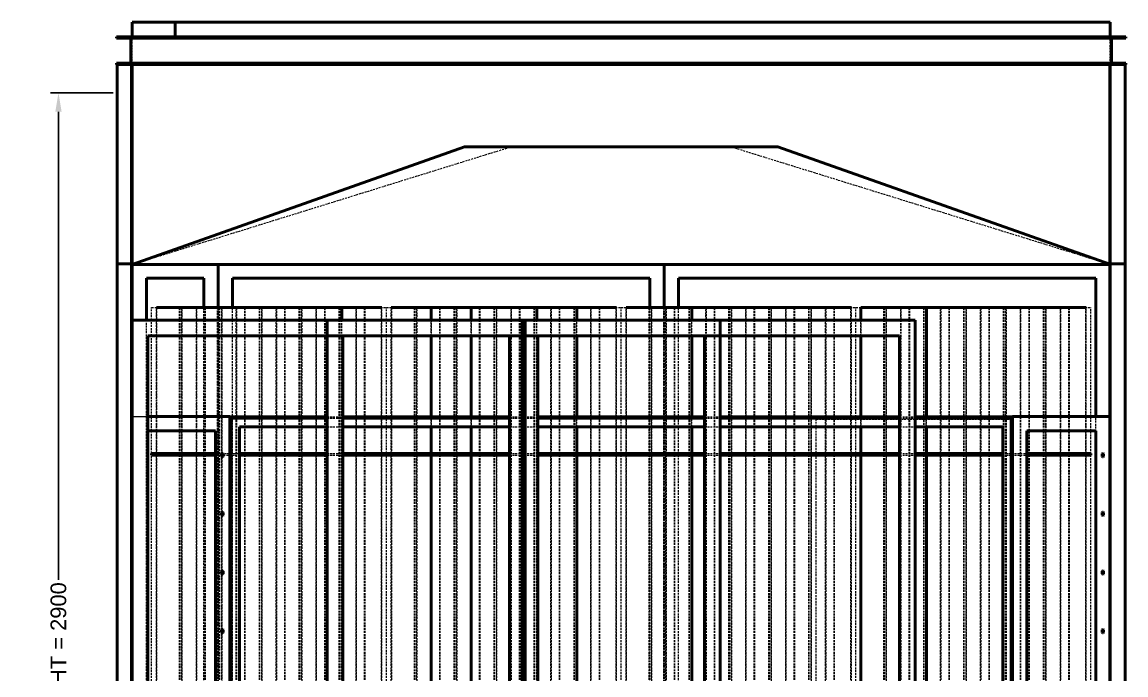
# Model space of a CAD drawing. Header units: millimetres. Extents: x 909 to 14018, y 345 to 10005.
# Drawn here: x 909 to 3730, y 8302 to 9970 of the extents above; entities that cross this region are included whole.
import ezdxf

# ---------------------------------------------------------------- set-up
doc = ezdxf.new("R2010")
doc.units = ezdxf.units.MM
doc.linetypes.add('Hidden', pattern=[15, 5, -3, 5, -2])
for name, color, linetype, lineweight in [('Default', 7, 'Continuous', 50), ('Edges', 7, 'Hidden', 15), ('HiddenEdges', 2, 'Hidden', 15), ('HiddenSilhouettes', 2, 'Hidden', 15), ('HiddenWires', 7, 'Hidden', 15), ('Silhouettes', 7, 'Continuous', 50), ('Wires', 7, 'Hidden', 15)]:
    doc.layers.add(name, color=color, linetype=linetype, lineweight=lineweight)
doc.layers.add('Dimension', color=7, linetype='Continuous', lineweight=50, true_color=0x6495ed)
doc.styles.add('Default', font='arial.ttf')
doc.dimstyles.get("Standard").update_dxf_attribs({"dimtxt": 0.18, "dimasz": 0.18, "dimexe": 0.18, "dimexo": 0.0625, "dimgap": 0.09, "dimtad": 0, "dimtih": 1, "dimtoh": 1, "dimdec": 4, "dimzin": 0, "dimdsep": 46, "dimtxsty": 'Standard', "dimcen": 0.09, "dimadec": 0, "dimazin": 0, "dimtfac": 1, "dimtdec": 4, "dimtofl": 0, "dimtmove": 0, "dimatfit": 3, "dimfxl": 1, "dimtolj": 1, "dimtzin": 0, "dimarcsym": 0})

# ---------------------------------------------------------------- blocks, each defined once
blk = doc.blocks.new('Left')
at = {"layer": 'Edges'}
blk.add_lwpolyline([(282.8, 1311.9), (1248.8, 1012.3)], dxfattribs=at)
for points in [[(-1250, 1011.9, 0), (-282.8, 1311.9, 0)], [(-1187.5, 868.9, 0), (-1187.5, 901.9, 0)], [(-1121.5, 868.9, 0), (-1121.5, 901.9, 0)], [(-1085.5, 868.9, 0), (-1085.5, 901.9, 0)], [(-1019.5, 868.9, 0), (-1019.5, 901.9, 0)], [(-983.5, 868.9, 0), (-983.5, 901.9, 0)], [(-917.5, 868.9, 0), (-917.5, 901.9, 0)], [(-881.5, 868.9, 0), (-881.5, 901.9, 0)], [(-815.5, 868.9, 0), (-815.5, 901.9, 0)], [(-779.5, 868.9, 0), (-779.5, 901.9, 0)], [(-677.5, 868.9, 0), (-677.5, 901.9, 0)], [(-611.5, 868.9, 0), (-611.5, 901.9, 0)], [(-587.5, 868.9, 0), (-587.5, 901.9, 0)], [(-521.5, 868.9, 0), (-521.5, 901.9, 0)], [(-419.5, 868.9, 0), (-419.5, 901.9, 0)], [(-317.5, 868.9, 0), (-317.5, 901.9, 0)], [(-281.5, 868.9, 0), (-281.5, 901.9, 0)], [(-179.5, 868.9, 0), (-179.5, 901.9, 0)], [(-77.5, 868.9, 0), (-77.5, 901.9, 0)], [(-11.5, 868.9, 0), (-11.5, 901.9, 0)], [(12.5, 868.9, 0), (12.5, 901.9, 0)], [(78.5, 868.9, 0), (78.5, 901.9, 0)], [(114.5, 868.9, 0), (114.5, 901.9, 0)], [(216.5, 868.9, 0), (216.5, 901.9, 0)], [(282.5, 868.9, 0), (282.5, 901.9, 0)], [(318.5, 868.9, 0), (318.5, 901.9, 0)], [(384.5, 868.9, 0), (384.5, 901.9, 0)], [(420.5, 868.9, 0), (420.5, 901.9, 0)], [(486.5, 868.9, 0), (486.5, 901.9, 0)], [(522.5, 868.9, 0), (522.5, 901.9, 0)], [(588.5, 868.9, 0), (588.5, 901.9, 0)], [(678.5, 868.9, 0), (678.5, 901.9, 0)], [(714.5, 868.9, 0), (714.5, 901.9, 0)], [(816.5, 621.9, 0), (816.5, 901.9, 0)], [(882.5, 621.9, 0), (882.5, 901.9, 0)], [(918.5, 621.9, 0), (918.5, 901.9, 0)], [(984.5, 621.9, 0), (984.5, 901.9, 0)], [(1020.5, 623.1, 0), (1020.5, 901.9, 0)], [(1086.5, 623.1, 0), (1086.5, 901.9, 0)], [(1122.5, 623.1, 0), (1122.5, 901.9, 0)], [(1188.5, 623.1, 0), (1188.5, 901.9, 0)], [(-1187.5, 623.1, 0), (-1187.5, 828.9, 0)], [(-1121.5, 623.1, 0), (-1121.5, 828.9, 0)], [(-1085.5, 623.1, 0), (-1085.5, 828.9, 0)], [(-1019.5, 623.1, 0), (-1019.5, 828.9, 0)], [(-983.5, 621.9, 0), (-983.5, 828.9, 0)], [(-917.5, 621.9, 0), (-917.5, 828.9, 0)], [(-881.5, 621.9, 0), (-881.5, 828.9, 0)], [(-815.5, 621.9, 0), (-815.5, 828.9, 0)], [(-779.5, 621.9, 0), (-779.5, 828.9, 0)], [(-677.5, 621.9, 0), (-677.5, 828.9, 0)], [(-611.5, 621.9, 0), (-611.5, 828.9, 0)], [(-587.5, 621.9, 0), (-587.5, 828.9, 0)], [(-521.5, 621.9, 0), (-521.5, 828.9, 0)], [(-419.5, 621.9, 0), (-419.5, 828.9, 0)], [(-317.5, 621.9, 0), (-317.5, 828.9, 0)], [(-179.5, 621.9, 0), (-179.5, 828.9, 0)], [(-77.5, 621.9, 0), (-77.5, 828.9, 0)], [(-11.5, 621.9, 0), (-11.5, 828.9, 0)], [(12.5, 621.9, 0), (12.5, 828.9, 0)], [(78.5, 621.9, 0), (78.5, 828.9, 0)], [(114.5, 621.9, 0), (114.5, 828.9, 0)], [(282.5, 621.9, 0), (282.5, 828.9, 0)], [(318.5, 621.9, 0), (318.5, 828.9, 0)], [(384.5, 621.9, 0), (384.5, 828.9, 0)], [(420.5, 621.9, 0), (420.5, 828.9, 0)], [(486.5, 621.9, 0), (486.5, 828.9, 0)], [(522.5, 621.9, 0), (522.5, 828.9, 0)], [(588.5, 621.9, 0), (588.5, 828.9, 0)], [(678.5, 621.9, 0), (678.5, 828.9, 0)], [(-917.5, 528.9, 0), (-917.5, 596.9, 0)], [(-881.5, 528.9, 0), (-881.5, 596.9, 0)], [(-815.5, 528.9, 0), (-815.5, 596.9, 0)], [(-779.5, 528.9, 0), (-779.5, 596.9, 0)], [(-677.5, 528.9, 0), (-677.5, 596.9, 0)], [(-611.5, 528.9, 0), (-611.5, 596.9, 0)], [(-587.5, 528.9, 0), (-587.5, 596.9, 0)], [(-521.5, 528.9, 0), (-521.5, 596.9, 0)], [(-419.5, 528.9, 0), (-419.5, 596.9, 0)], [(-317.5, 528.9, 0), (-317.5, 596.9, 0)], [(-179.5, 528.9, 0), (-179.5, 596.9, 0)], [(-77.5, 528.9, 0), (-77.5, 596.9, 0)], [(-11.5, 528.9, 0), (-11.5, 596.9, 0)], [(12.5, 528.9, 0), (12.5, 596.9, 0)], [(78.5, 528.9, 0), (78.5, 596.9, 0)], [(114.5, 528.9, 0), (114.5, 596.9, 0)], [(282.5, 528.9, 0), (282.5, 596.9, 0)], [(318.5, 528.9, 0), (318.5, 596.9, 0)], [(384.5, 528.9, 0), (384.5, 596.9, 0)], [(420.5, 528.9, 0), (420.5, 596.9, 0)], [(486.5, 528.9, 0), (486.5, 596.9, 0)], [(522.5, 528.9, 0), (522.5, 596.9, 0)], [(588.5, 528.9, 0), (588.5, 596.9, 0)], [(678.5, 528.9, 0), (678.5, 596.9, 0)], [(816.5, 528.9, 0), (816.5, 596.9, 0)], [(882.5, 528.9, 0), (882.5, 596.9, 0)], [(918.5, 528.9, 0), (918.5, 596.9, 0)], [(-1187.5, 528.9, 0), (-1187.5, 586.3, 0)], [(-1121.5, 528.9, 0), (-1121.5, 586.3, 0)], [(-1085.5, 528.9, 0), (-1085.5, 586.3, 0)], [(1086.5, 528.9, 0), (1086.5, 586.3, 0)], [(1122.5, 528.9, 0), (1122.5, 586.3, 0)], [(1188.5, 528.9, 0), (1188.5, 586.3, 0)], [(-1187.5, -83.1, 0), (-1187.5, 523.9, 0)], [(-1121.5, -83.1, 0), (-1121.5, 523.9, 0)], [(-1085.5, -83.1, 0), (-1085.5, 523.9, 0)], [(-1019.5, 520, 0), (-1019.5, 523.9, 0)], [(-917.5, -83.1, 0), (-917.5, 523.9, 0)], [(-881.5, -83.1, 0), (-881.5, 523.9, 0)], [(-815.5, -83.1, 0), (-815.5, 523.9, 0)], [(-779.5, -83.1, 0), (-779.5, 523.9, 0)], [(-677.5, -83.1, 0), (-677.5, 523.9, 0)], [(-611.5, -83.1, 0), (-611.5, 523.9, 0)], [(-587.5, -83.1, 0), (-587.5, 523.9, 0)], [(-521.5, -83.1, 0), (-521.5, 523.9, 0)], [(-419.5, -83.1, 0), (-419.5, 523.9, 0)], [(-317.5, -83.1, 0), (-317.5, 523.9, 0)], [(-179.5, -83.1, 0), (-179.5, 523.9, 0)], [(-77.5, -83.1, 0), (-77.5, 523.9, 0)], [(-11.5, -83.1, 0), (-11.5, 523.9, 0)], [(12.5, -83.1, 0), (12.5, 523.9, 0)], [(78.5, -83.1, 0), (78.5, 523.9, 0)], [(114.5, -83.1, 0), (114.5, 523.9, 0)], [(282.5, -83.1, 0), (282.5, 523.9, 0)], [(318.5, -83.1, 0), (318.5, 523.9, 0)], [(384.5, -83.1, 0), (384.5, 523.9, 0)], [(420.5, -83.1, 0), (420.5, 523.9, 0)], [(486.5, -83.1, 0), (486.5, 523.9, 0)], [(522.5, -83.1, 0), (522.5, 523.9, 0)], [(588.5, -83.1, 0), (588.5, 523.9, 0)], [(678.5, -83.1, 0), (678.5, 523.9, 0)], [(816.5, -83.1, 0), (816.5, 523.9, 0)], [(882.5, -83.1, 0), (882.5, 523.9, 0)], [(918.5, -83.1, 0), (918.5, 523.9, 0)], [(1086.5, -83.1, 0), (1086.5, 523.9, 0)], [(1122.5, -83.1, 0), (1122.5, 523.9, 0)], [(1188.5, -83.1, 0), (1188.5, 523.9, 0)], [(-1019.5, 370, 0), (-1019.5, 378.8, 0)], [(-1019.5, 220, 0), (-1019.5, 228.8, 0)], [(-1019.5, 70, 0), (-1019.5, 78.8, 0)]]:
    blk.add_polyline3d(points, dxfattribs=at)
for points in [[(-1127.3, 901.9, 0)], [(-1063.7, 901.9, 0)], [(-1062.5, 901.9, 0)], [(-1026.5, 901.9, 0)], [(-1025.3, 901.9, 0)], [(-961.7, 901.9, 0)], [(-960.5, 901.9, 0)], [(-924.5, 901.9, 0)], [(-923.3, 901.9, 0)], [(-859.7, 901.9, 0)], [(-822.5, 901.9, 0)], [(-821.3, 901.9, 0)], [(-757.7, 901.9, 0)], [(-756.5, 901.9, 0)], [(-720.5, 901.9, 0)], [(-719.3, 901.9, 0)], [(-655.7, 901.9, 0)], [(-654.5, 901.9, 0)], [(-527.3, 901.9, 0)], [(-522.7, 901.9, 0)], [(-463.7, 901.9, 0)], [(-462.5, 901.9, 0)], [(-426.5, 901.9, 0)], [(-425.3, 901.9, 0)], [(-420.7, 901.9, 0)], [(-361.7, 901.9, 0)], [(-324.5, 901.9, 0)], [(-259.7, 901.9, 0)], [(-222.5, 901.9, 0)], [(-157.7, 901.9, 0)], [(-156.5, 901.9, 0)], [(-119.3, 901.9, 0)], [(-55.7, 901.9, 0)], [(-54.5, 901.9, 0)], [(71.5, 901.9, 0)], [(72.7, 901.9, 0)], [(136.3, 901.9, 0)], [(137.5, 901.9, 0)], [(173.5, 901.9, 0)], [(174.7, 901.9, 0)], [(217.7, 901.9, 0)], [(275.5, 901.9, 0)], [(276.7, 901.9, 0)], [(319.7, 901.9, 0)], [(340.3, 901.9, 0)], [(341.5, 901.9, 0)], [(377.5, 901.9, 0)], [(378.7, 901.9, 0)], [(383.3, 901.9, 0)], [(443.5, 901.9, 0)], [(479.5, 901.9, 0)], [(480.7, 901.9, 0)], [(523.7, 901.9, 0)], [(544.3, 901.9, 0)], [(671.5, 901.9, 0)], [(736.3, 901.9, 0)], [(737.5, 901.9, 0)], [(773.5, 901.9, 0)], [(774.7, 901.9, 0)], [(817.7, 901.9, 0)], [(839.5, 901.9, 0)], [(876.7, 901.9, 0)], [(940.3, 901.9, 0)], [(941.5, 901.9, 0)], [(977.5, 901.9, 0)], [(978.7, 901.9, 0)], [(983.3, 901.9, 0)], [(1043.5, 901.9, 0)], [(1079.5, 901.9, 0)], [(1080.7, 901.9, 0)], [(1123.7, 901.9, 0)]]:
    blk.add_polyline3d(points, close=True, dxfattribs=at)
at = {"layer": 'HiddenEdges'}
blk.add_lwpolyline([(1248.8, 1012.3), (1250, 1011.9)], dxfattribs=at)
for points in [[(-1248.8, 1593.1, 0), (-1248.8, 1629.9, 0)], [(-1141.2, 1629.9, 0), (-1248.8, 1629.9, 0)], [(-1235, 1629.9, 0), (-1235, 1631.1, 0)], [(-1155, 1629.9, 0), (-1155, 1631.1, 0)], [(-1141.2, 1593.1, 0), (-1141.2, 1629.9, 0)], [(-1138.8, 1593.1, 0), (-1138.8, 1629.9, 0)], [(1248.8, 1629.9, 0), (-1138.8, 1629.9, 0)], [(-1125, 1629.9, 0), (-1125, 1631.1, 0)], [(1235, 1629.9, 0), (1235, 1631.1, 0)], [(1248.8, 1593.1, 0), (1248.8, 1629.9, 0)], [(-1250, 1523.1, 0), (-1250, 1593.1, 0)], [(1250, 1523.1, 0), (1250, 1593.1, 0)], [(-1286.8, 1508.1, 0), (-1288, 1508.1, 0)], [(-1286.8, 1014.3, 0), (-1286.8, 1521.9, 0)], [(-1250, 1521.9, 0), (-1286.8, 1521.9, 0)], [(1286.8, 1521.9, 0), (1250, 1521.9, 0)], [(1286.8, 1014.3, 0), (1286.8, 1521.9, 0)], [(1288, 1508.1, 0), (1286.8, 1508.1, 0)], [(-1286.8, 1028.1, 0), (-1288, 1028.1, 0)], [(1288, 1028.1, 0), (1286.8, 1028.1, 0)], [(-1286.8, 998.1, 0), (-1288, 998.1, 0)], [(-1250, 1014.3, 0), (-1286.8, 1014.3, 0)], [(-1250, 1011.9, 0), (-1286.8, 1011.9, 0)], [(-1286.8, -1375.7, 0), (-1286.8, 1011.9, 0)], [(-1248.8, -1375.7, 0), (-1248.8, 1011.9, 0)], [(-1031.2, -1375.7, 0), (-1031.2, 1011.9, 0)], [(-1028.8, -1375.7, 0), (-1028.8, 1011.9, 0)], [(108.8, -1375.7, 0), (108.8, 1011.9, 0)], [(111.2, -1375.7, 0), (111.2, 1011.9, 0)], [(1286.8, 1014.3, 0), (1250, 1014.3, 0)], [(1286.8, 1011.9, 0), (1250, 1011.9, 0)], [(1286.8, -1375.7, 0), (1286.8, 1011.9, 0)], [(1288, 998.1, 0), (1286.8, 998.1, 0)], [(-1127.3, -238.1, 0), (-1127.3, 901.9, 0)], [(-1063.7, -238.1, 0), (-1063.7, 901.9, 0)], [(-1062.5, -238.1, 0), (-1062.5, 901.9, 0)], [(-1026.5, -238.1, 0), (-1026.5, 901.9, 0)], [(-1025.3, -238.1, 0), (-1025.3, 901.9, 0)], [(-961.7, -238.1, 0), (-961.7, 901.9, 0)], [(-960.5, -238.1, 0), (-960.5, 901.9, 0)], [(-924.5, -238.1, 0), (-924.5, 901.9, 0)], [(-923.3, -238.1, 0), (-923.3, 901.9, 0)], [(-859.7, -238.1, 0), (-859.7, 901.9, 0)], [(-822.5, -238.1, 0), (-822.5, 901.9, 0)], [(-821.3, -238.1, 0), (-821.3, 901.9, 0)], [(-757.7, -238.1, 0), (-757.7, 901.9, 0)], [(-756.5, -238.1, 0), (-756.5, 901.9, 0)], [(-720.5, -238.1, 0), (-720.5, 901.9, 0)], [(-719.3, -238.1, 0), (-719.3, 901.9, 0)], [(-655.7, -238.1, 0), (-655.7, 901.9, 0)], [(-654.5, -238.1, 0), (-654.5, 901.9, 0)], [(-527.3, -238.1, 0), (-527.3, 901.9, 0)], [(-522.7, -238.1, 0), (-522.7, 901.9, 0)], [(-463.7, -238.1, 0), (-463.7, 901.9, 0)], [(-462.5, -238.1, 0), (-462.5, 901.9, 0)], [(-426.5, -238.1, 0), (-426.5, 901.9, 0)], [(-425.3, -238.1, 0), (-425.3, 901.9, 0)], [(-420.7, -238.1, 0), (-420.7, 901.9, 0)], [(-361.7, -238.1, 0), (-361.7, 901.9, 0)], [(-324.5, -238.1, 0), (-324.5, 901.9, 0)], [(-259.7, -238.1, 0), (-259.7, 901.9, 0)], [(-222.5, -238.1, 0), (-222.5, 901.9, 0)], [(-157.7, -238.1, 0), (-157.7, 901.9, 0)], [(-156.5, -238.1, 0), (-156.5, 901.9, 0)], [(-119.3, -238.1, 0), (-119.3, 901.9, 0)], [(-55.7, -238.1, 0), (-55.7, 901.9, 0)], [(-54.5, -238.1, 0), (-54.5, 901.9, 0)], [(71.5, -238.1, 0), (71.5, 901.9, 0)], [(72.7, -238.1, 0), (72.7, 901.9, 0)], [(136.3, -238.1, 0), (136.3, 901.9, 0)], [(137.5, -238.1, 0), (137.5, 901.9, 0)], [(173.5, -238.1, 0), (173.5, 901.9, 0)], [(174.7, -238.1, 0), (174.7, 901.9, 0)], [(217.7, -238.1, 0), (217.7, 901.9, 0)], [(275.5, -238.1, 0), (275.5, 901.9, 0)], [(276.7, -238.1, 0), (276.7, 901.9, 0)], [(319.7, -238.1, 0), (319.7, 901.9, 0)], [(340.3, -238.1, 0), (340.3, 901.9, 0)], [(341.5, -238.1, 0), (341.5, 901.9, 0)], [(377.5, -238.1, 0), (377.5, 901.9, 0)], [(378.7, -238.1, 0), (378.7, 901.9, 0)], [(383.3, -238.1, 0), (383.3, 901.9, 0)], [(443.5, -238.1, 0), (443.5, 901.9, 0)], [(479.5, -238.1, 0), (479.5, 901.9, 0)], [(480.7, -238.1, 0), (480.7, 901.9, 0)], [(523.7, -238.1, 0), (523.7, 901.9, 0)], [(544.3, -238.1, 0), (544.3, 901.9, 0)], [(671.5, -238.1, 0), (671.5, 901.9, 0)], [(736.3, -238.1, 0), (736.3, 901.9, 0)], [(737.5, -238.1, 0), (737.5, 901.9, 0)], [(773.5, -238.1, 0), (773.5, 901.9, 0)], [(774.7, -238.1, 0), (774.7, 901.9, 0)], [(817.7, -238.1, 0), (817.7, 901.9, 0)], [(839.5, -238.1, 0), (839.5, 901.9, 0)], [(876.7, -238.1, 0), (876.7, 901.9, 0)], [(940.3, -238.1, 0), (940.3, 901.9, 0)], [(941.5, -238.1, 0), (941.5, 901.9, 0)], [(977.5, -238.1, 0), (977.5, 901.9, 0)], [(978.7, -238.1, 0), (978.7, 901.9, 0)], [(983.3, -238.1, 0), (983.3, 901.9, 0)], [(1043.5, -238.1, 0), (1043.5, 901.9, 0)], [(1079.5, -238.1, 0), (1079.5, 901.9, 0)], [(1080.7, -238.1, 0), (1080.7, 901.9, 0)], [(1123.7, -238.1, 0), (1123.7, 901.9, 0)], [(-1187.5, 828.9, 0), (-1187.5, 868.9, 0)], [(-1121.5, 828.9, 0), (-1121.5, 868.9, 0)], [(-1085.5, 828.9, 0), (-1085.5, 868.9, 0)], [(-1019.5, 828.9, 0), (-1019.5, 868.9, 0)], [(-983.5, 828.9, 0), (-983.5, 868.9, 0)], [(-917.5, 828.9, 0), (-917.5, 868.9, 0)], [(-881.5, 828.9, 0), (-881.5, 868.9, 0)], [(-815.5, 828.9, 0), (-815.5, 868.9, 0)], [(-779.5, 828.9, 0), (-779.5, 868.9, 0)], [(-677.5, 828.9, 0), (-677.5, 868.9, 0)], [(-611.5, 828.9, 0), (-611.5, 868.9, 0)], [(-587.5, 828.9, 0), (-587.5, 868.9, 0)], [(-521.5, 828.9, 0), (-521.5, 868.9, 0)], [(-419.5, 828.9, 0), (-419.5, 868.9, 0)], [(-317.5, 828.9, 0), (-317.5, 868.9, 0)], [(-281.5, -238.1, 0), (-281.5, 868.9, 0)], [(-179.5, 828.9, 0), (-179.5, 868.9, 0)], [(-77.5, 828.9, 0), (-77.5, 868.9, 0)], [(-11.5, 828.9, 0), (-11.5, 868.9, 0)], [(12.5, 828.9, 0), (12.5, 868.9, 0)], [(78.5, 828.9, 0), (78.5, 868.9, 0)], [(114.5, 828.9, 0), (114.5, 868.9, 0)], [(216.5, -238.1, 0), (216.5, 868.9, 0)], [(282.5, 828.9, 0), (282.5, 868.9, 0)], [(318.5, 828.9, 0), (318.5, 868.9, 0)], [(384.5, 828.9, 0), (384.5, 868.9, 0)], [(420.5, 828.9, 0), (420.5, 868.9, 0)], [(486.5, 828.9, 0), (486.5, 868.9, 0)], [(522.5, 828.9, 0), (522.5, 868.9, 0)], [(588.5, 828.9, 0), (588.5, 868.9, 0)], [(678.5, 828.9, 0), (678.5, 868.9, 0)], [(714.5, -238.1, 0), (714.5, 868.9, 0)], [(-1001.2, 621.9, 0), (-1248.8, 621.9, 0)], [(-1248.8, -1375.7, 0), (-1248.8, 621.9, 0)], [(-1187.5, 586.3, 0), (-1187.5, 623.1, 0)], [(-1121.5, 586.3, 0), (-1121.5, 623.1, 0)], [(-1085.5, 586.3, 0), (-1085.5, 623.1, 0)], [(-1019.5, 523.9, 0), (-1019.5, 623.1, 0)], [(-1001.2, -1375.7, 0), (-1001.2, 621.9, 0)], [(-983.5, -238.1, 0), (-983.5, 621.9, 0)], [(-917.5, 596.9, 0), (-917.5, 621.9, 0)], [(-881.5, 596.9, 0), (-881.5, 621.9, 0)], [(-815.5, 596.9, 0), (-815.5, 621.9, 0)], [(-779.5, 596.9, 0), (-779.5, 621.9, 0)], [(-677.5, 596.9, 0), (-677.5, 621.9, 0)], [(-611.5, 596.9, 0), (-611.5, 621.9, 0)], [(-587.5, 596.9, 0), (-587.5, 621.9, 0)], [(-521.5, 596.9, 0), (-521.5, 621.9, 0)], [(-419.5, 596.9, 0), (-419.5, 621.9, 0)], [(-317.5, 596.9, 0), (-317.5, 621.9, 0)], [(-179.5, 596.9, 0), (-179.5, 621.9, 0)], [(-77.5, 596.9, 0), (-77.5, 621.9, 0)], [(-11.5, 596.9, 0), (-11.5, 621.9, 0)], [(12.5, 596.9, 0), (12.5, 621.9, 0)], [(78.5, 596.9, 0), (78.5, 621.9, 0)], [(114.5, 596.9, 0), (114.5, 621.9, 0)], [(282.5, 596.9, 0), (282.5, 621.9, 0)], [(318.5, 596.9, 0), (318.5, 621.9, 0)], [(384.5, 596.9, 0), (384.5, 621.9, 0)], [(420.5, 596.9, 0), (420.5, 621.9, 0)], [(486.5, 596.9, 0), (486.5, 621.9, 0)], [(522.5, 596.9, 0), (522.5, 621.9, 0)], [(588.5, 596.9, 0), (588.5, 621.9, 0)], [(678.5, 596.9, 0), (678.5, 621.9, 0)], [(816.5, 596.9, 0), (816.5, 621.9, 0)], [(882.5, 596.9, 0), (882.5, 621.9, 0)], [(918.5, 596.9, 0), (918.5, 621.9, 0)], [(984.5, -238.1, 0), (984.5, 621.9, 0)], [(1248.8, 621.9, 0), (1001.2, 621.9, 0)], [(1001.2, -1375.7, 0), (1001.2, 621.9, 0)], [(1020.5, -238.1, 0), (1020.5, 623.1, 0)], [(1086.5, 586.3, 0), (1086.5, 623.1, 0)], [(1122.5, 586.3, 0), (1122.5, 623.1, 0)], [(1188.5, 586.3, 0), (1188.5, 623.1, 0)], [(-1187.5, 523.9, 0), (-1187.5, 528.9, 0)], [(-1121.5, 523.9, 0), (-1121.5, 528.9, 0)], [(-1085.5, 523.9, 0), (-1085.5, 528.9, 0)], [(-1019.5, 378.8, 0), (-1019.5, 520, 0)], [(-917.5, 523.9, 0), (-917.5, 528.9, 0)], [(-881.5, 523.9, 0), (-881.5, 528.9, 0)], [(-815.5, 523.9, 0), (-815.5, 528.9, 0)], [(-779.5, 523.9, 0), (-779.5, 528.9, 0)], [(-677.5, 523.9, 0), (-677.5, 528.9, 0)], [(-611.5, 523.9, 0), (-611.5, 528.9, 0)], [(-587.5, 523.9, 0), (-587.5, 528.9, 0)], [(-521.5, 523.9, 0), (-521.5, 528.9, 0)], [(-419.5, 523.9, 0), (-419.5, 528.9, 0)], [(-317.5, 523.9, 0), (-317.5, 528.9, 0)], [(-179.5, 523.9, 0), (-179.5, 528.9, 0)], [(-77.5, 523.9, 0), (-77.5, 528.9, 0)], [(-11.5, 523.9, 0), (-11.5, 528.9, 0)], [(12.5, 523.9, 0), (12.5, 528.9, 0)], [(78.5, 523.9, 0), (78.5, 528.9, 0)], [(114.5, 523.9, 0), (114.5, 528.9, 0)], [(282.5, 523.9, 0), (282.5, 528.9, 0)], [(318.5, 523.9, 0), (318.5, 528.9, 0)], [(384.5, 523.9, 0), (384.5, 528.9, 0)], [(420.5, 523.9, 0), (420.5, 528.9, 0)], [(486.5, 523.9, 0), (486.5, 528.9, 0)], [(522.5, 523.9, 0), (522.5, 528.9, 0)], [(588.5, 523.9, 0), (588.5, 528.9, 0)], [(678.5, 523.9, 0), (678.5, 528.9, 0)], [(816.5, 523.9, 0), (816.5, 528.9, 0)], [(882.5, 523.9, 0), (882.5, 528.9, 0)], [(918.5, 523.9, 0), (918.5, 528.9, 0)], [(1086.5, 523.9, 0), (1086.5, 528.9, 0)], [(1122.5, 523.9, 0), (1122.5, 528.9, 0)], [(1188.5, 523.9, 0), (1188.5, 528.9, 0)], [(-1019.5, 228.8, 0), (-1019.5, 370, 0)], [(-1019.5, 78.8, 0), (-1019.5, 220, 0)], [(-1019.5, -71.2, 0), (-1019.5, 70, 0)]]:
    blk.add_polyline3d(points, dxfattribs=at)
at = {"layer": 'HiddenSilhouettes'}
for points in [[(1248.8, 1012.3), (1250, 1011.9)], [(110, -1376.9), (110, 901.9)]]:
    blk.add_lwpolyline(points, dxfattribs=at)
for points in [[(-1253, 1590.1, 0)], [(1253, 1590.1, 0)]]:
    blk.add_polyline3d(points, close=True, dxfattribs=at)
for points in [[(-1288, 1523.1, 0), (-1288, 1523.1, 0)], [(-1250, 1523.1, 0), (-1250, 1523.1, 0)], [(1250, 1523.1, 0), (1250, 1523.1, 0)], [(1288, 1523.1, 0), (1288, 1523.1, 0)], [(-1246.6, 1013.1, 0), (-1030, 1013.1, 0)], [(-1030, 1013.1, 0), (110, 1013.1, 0)], [(-1030, 1011.9, 0), (-1030, 1013.1, 0)], [(110, 1013.1, 0), (1246.6, 1013.1, 0)], [(110, 1011.9, 0), (110, 1013.1, 0)], [(1248.8, 1013.1, 0), (1250, 1013.1, 0)], [(1248.8, 1011.9, 0), (1250, 1011.9, 0)], [(-1186.3, -238.1, 0), (-1186.3, 901.9, 0)], [(-1128.5, -238.1, 0), (-1128.5, 901.9, 0)], [(-1122.7, -238.1, 0), (-1122.7, 901.9, 0)], [(-1084.3, -238.1, 0), (-1084.3, 901.9, 0)], [(-1066.8, -1340.1, 0), (-1066.8, 901.9, 0)], [(-1030, -1376.9, 0), (-1030, 901.9, 0)], [(-1020.7, -238.1, 0), (-1020.7, 901.9, 0)], [(-993.2, -1340.1, 0), (-993.2, 901.9, 0)], [(-982.3, -238.1, 0), (-982.3, 901.9, 0)], [(-918.7, -238.1, 0), (-918.7, 901.9, 0)], [(-880.3, -238.1, 0), (-880.3, 901.9, 0)], [(-858.5, -238.1, 0), (-858.5, 901.9, 0)], [(-816.7, -238.1, 0), (-816.7, 901.9, 0)], [(-778.3, -238.1, 0), (-778.3, 901.9, 0)], [(-714.7, -238.1, 0), (-714.7, 901.9, 0)], [(-676.3, -238.1, 0), (-676.3, 901.9, 0)], [(-612.7, -238.1, 0), (-612.7, 901.9, 0)], [(-586.3, -238.1, 0), (-586.3, 901.9, 0)], [(-528.5, -238.1, 0), (-528.5, 901.9, 0)], [(-484.3, -238.1, 0), (-484.3, 901.9, 0)], [(-382.3, -238.1, 0), (-382.3, 901.9, 0)], [(-360.5, -238.1, 0), (-360.5, 901.9, 0)], [(-323.3, -238.1, 0), (-323.3, 901.9, 0)], [(-318.7, -238.1, 0), (-318.7, 901.9, 0)], [(-280.3, -238.1, 0), (-280.3, 901.9, 0)], [(-258.5, -238.1, 0), (-258.5, 901.9, 0)], [(-221.3, -238.1, 0), (-221.3, 901.9, 0)], [(-216.7, -238.1, 0), (-216.7, 901.9, 0)], [(-178.3, -238.1, 0), (-178.3, 901.9, 0)], [(-120.5, -238.1, 0), (-120.5, 901.9, 0)], [(-114.7, -238.1, 0), (-114.7, 901.9, 0)], [(-76.3, -238.1, 0), (-76.3, 901.9, 0)], [(-12.7, -238.1, 0), (-12.7, 901.9, 0)], [(13.7, -238.1, 0), (13.7, 901.9, 0)], [(73.2, -1340.1, 0), (73.2, 901.9, 0)], [(77.3, -238.1, 0), (77.3, 901.9, 0)], [(115.7, -238.1, 0), (115.7, 901.9, 0)], [(146.8, -1340.1, 0), (146.8, 901.9, 0)], [(179.3, -238.1, 0), (179.3, 901.9, 0)], [(238.3, -238.1, 0), (238.3, 901.9, 0)], [(239.5, -238.1, 0), (239.5, 901.9, 0)], [(281.3, -238.1, 0), (281.3, 901.9, 0)], [(421.7, -238.1, 0), (421.7, 901.9, 0)], [(442.3, -238.1, 0), (442.3, 901.9, 0)], [(485.3, -238.1, 0), (485.3, 901.9, 0)], [(545.5, -238.1, 0), (545.5, 901.9, 0)], [(587.3, -238.1, 0), (587.3, 901.9, 0)], [(613.7, -238.1, 0), (613.7, 901.9, 0)], [(672.7, -238.1, 0), (672.7, 901.9, 0)], [(677.3, -238.1, 0), (677.3, 901.9, 0)], [(715.7, -238.1, 0), (715.7, 901.9, 0)], [(779.3, -238.1, 0), (779.3, 901.9, 0)], [(838.3, -238.1, 0), (838.3, 901.9, 0)], [(875.5, -238.1, 0), (875.5, 901.9, 0)], [(881.3, -238.1, 0), (881.3, 901.9, 0)], [(919.7, -238.1, 0), (919.7, 901.9, 0)], [(1021.7, -238.1, 0), (1021.7, 901.9, 0)], [(1042.3, -238.1, 0), (1042.3, 901.9, 0)], [(1085.3, -238.1, 0), (1085.3, 901.9, 0)], [(1144.3, -238.1, 0), (1144.3, 901.9, 0)], [(1145.5, -238.1, 0), (1145.5, 901.9, 0)], [(1187.3, -238.1, 0), (1187.3, 901.9, 0)], [(-1250, 815.5, 0), (-1250, 868.9, 0)], [(-1213.2, 407.8, 0), (-1213.2, 868.9, 0)], [(-713.5, -238.1, 0), (-713.5, 868.9, 0)], [(-485.5, 828.9, 0), (-485.5, 868.9, 0)], [(-383.5, 828.9, 0), (-383.5, 868.9, 0)], [(-215.5, -238.1, 0), (-215.5, 868.9, 0)], [(-113.5, 828.9, 0), (-113.5, 868.9, 0)], [(180.5, 828.9, 0), (180.5, 868.9, 0)], [(612.5, 828.9, 0), (612.5, 868.9, 0)], [(-1250, 623.1, 0), (-1210, 623.1, 0)], [(-1000, 611.7, 0), (-1000, 621.9, 0)], [(-751.5, 621.9, 0), (-711.5, 621.9, 0)], [(-485.5, 596.9, 0), (-485.5, 621.9, 0)], [(-383.5, 596.9, 0), (-383.5, 621.9, 0)], [(-285.5, 621.9, 0), (-213, 621.9, 0)], [(-113.5, 596.9, 0), (-113.5, 621.9, 0)], [(180.5, 596.9, 0), (180.5, 621.9, 0)], [(213, 621.9, 0), (253, 621.9, 0)], [(612.5, 596.9, 0), (612.5, 621.9, 0)], [(711.5, 621.9, 0), (751.5, 621.9, 0)], [(780.5, 596.9, 0), (780.5, 621.9, 0)], [(1213.2, 509.7, 0), (1213.2, 623.1, 0)], [(-751.5, 618.9, 0), (-711.5, 618.9, 0)], [(-751.5, 596.9, 0), (-711.5, 596.9, 0)], [(-285.5, 618.9, 0), (-213, 618.9, 0)], [(-285.5, 596.9, 0), (-213, 596.9, 0)], [(213, 618.9, 0), (253, 618.9, 0)], [(213, 596.9, 0), (253, 596.9, 0)], [(711.5, 618.9, 0), (751.5, 618.9, 0)], [(711.5, 596.9, 0), (751.5, 596.9, 0)], [(-1213.2, 586.3, 0), (-1210, 586.3, 0)], [(-1213.2, -1340.1, 0), (-1213.2, 586.3, 0)], [(-1036.8, 528.9, 0), (-975, 528.9, 0)], [(-1036.8, 523.9, 0), (-1021, 523.9, 0)], [(-1017, 523.9, 0), (-975, 523.9, 0)], [(-751.5, 528.9, 0), (-711.5, 528.9, 0)], [(-751.5, 523.9, 0), (-711.5, 523.9, 0)], [(-485.5, 523.9, 0), (-485.5, 528.9, 0)], [(-383.5, 523.9, 0), (-383.5, 528.9, 0)], [(-285.5, 528.9, 0), (-213, 528.9, 0)], [(-285.5, 523.9, 0), (-213, 523.9, 0)], [(-113.5, 523.9, 0), (-113.5, 528.9, 0)], [(180.5, 523.9, 0), (180.5, 528.9, 0)], [(213, 528.9, 0), (253, 528.9, 0)], [(213, 523.9, 0), (253, 523.9, 0)], [(612.5, 523.9, 0), (612.5, 528.9, 0)], [(711.5, 528.9, 0), (751.5, 528.9, 0)], [(711.5, 523.9, 0), (751.5, 523.9, 0)], [(780.5, 523.9, 0), (780.5, 528.9, 0)], [(975, 528.9, 0), (1036.8, 528.9, 0)], [(975, 523.9, 0), (1036.8, 523.9, 0)]]:
    blk.add_polyline3d(points, dxfattribs=at)
at = {"layer": 'HiddenWires'}
for points in [[(-1200, 828.9, 0), (-1200, 868.9, 0)], [(-600, 828.9, 0), (-600, 868.9, 0)], [(0, 828.9, 0), (0, 868.9, 0)], [(600, 828.9, 0), (600, 868.9, 0)], [(-1200, 586.3, 0), (-1200, 623.1, 0)], [(-600, 596.9, 0), (-600, 621.9, 0)], [(0, 596.9, 0), (0, 621.9, 0)], [(600, 596.9, 0), (600, 621.9, 0)], [(1200, 586.3, 0), (1200, 623.1, 0)], [(498.5, 615.9, 0), (997, 615.9, 0)], [(498.5, 596.9, 0), (498.5, 615.9, 0)], [(-1200, 523.9, 0), (-1200, 528.9, 0)], [(-600, 523.9, 0), (-600, 528.9, 0)], [(600, 523.9, 0), (600, 528.9, 0)]]:
    blk.add_polyline3d(points, dxfattribs=at)
at = {"layer": 'Silhouettes'}
for points in [[(-1250, 1011.9), (-400, 1311.9)], [(400, 1311.9), (1248.8, 1012.3)], [(-1021, 521.9), (-1021, 526.9)], [(-1021, 521.9), (-1020.7, 520.9)], [(-1020.7, 527.9), (-1020, 528.6)], [(-1019, 528.9), (-1018, 528.6)], [(-1018, 520.2), (-1017.3, 520.9)], [(-1017.3, 527.9), (-1017, 526.9)], [(1229, 521.9), (1229, 526.9)], [(1229, 521.9), (1229.3, 520.9)], [(1229.3, 527.9), (1230, 528.6)], [(1229.3, 520.9), (1230, 520.2)], [(1230, 528.6), (1231, 528.9)], [(1230, 520.2), (1231, 519.9)], [(1231, 528.9), (1232, 528.6)], [(1232, 528.6), (1232.7, 527.9)], [(1232, 520.2), (1232.7, 520.9)], [(1232.7, 527.9), (1233, 526.9)], [(1232.7, 520.9), (1233, 521.9)], [(1233, 521.9), (1233, 526.9)], [(-1021, 371.9), (-1020.7, 370.9)], [(-1020.7, 377.9), (-1020, 378.6)], [(-1020.7, 370.9), (-1020, 370.2)], [(-1020, 378.6), (-1019, 378.9)], [(-1020, 370.2), (-1019, 369.9)], [(-1019, 369.9), (-1018, 370.2)], [(-1018, 370.2), (-1017.3, 370.9)], [(-1017.3, 377.9), (-1017, 376.9)], [(-1017.3, 370.9), (-1017, 371.9)], [(1229, 371.9), (1229.3, 370.9)], [(1229.3, 377.9), (1230, 378.6)], [(1229.3, 370.9), (1230, 370.2)], [(1230, 370.2), (1231, 369.9)], [(1231, 369.9), (1232, 370.2)], [(1232, 378.6), (1232.7, 377.9)], [(1232, 370.2), (1232.7, 370.9)], [(1232.7, 377.9), (1233, 376.9)], [(1232.7, 370.9), (1233, 371.9)], [(-1021, 226.9), (-1020.7, 227.9)], [(-1020.7, 227.9), (-1020, 228.6)], [(-1020, 228.6), (-1019, 228.9)], [(-1017.3, 227.9), (-1017, 226.9)], [(1229, 226.9), (1229.3, 227.9)], [(1229.3, 227.9), (1230, 228.6)], [(1232, 228.6), (1232.7, 227.9)], [(1232.7, 227.9), (1233, 226.9)], [(-1021, 221.9), (-1020.7, 220.9)], [(-1020.7, 220.9), (-1020, 220.2)], [(-1020, 220.2), (-1019, 219.9)], [(-1019, 219.9), (-1018, 220.2)], [(-1018, 220.2), (-1017.3, 220.9)], [(1229, 221.9), (1229.3, 220.9)], [(1229.3, 220.9), (1230, 220.2)], [(1231, 219.9), (1232, 220.2)], [(1232, 220.2), (1232.7, 220.9)], [(1232.7, 220.9), (1233, 221.9)], [(-1021, 71.9), (-1021, 76.9)], [(-1020.7, 77.9), (-1020, 78.6)], [(-1020.7, 70.9), (-1020, 70.2)], [(-1020, 78.6), (-1019, 78.9)], [(-1020, 70.2), (-1019, 69.9)], [(-1019, 69.9), (-1018, 70.2)], [(-1018, 78.6), (-1017.3, 77.9)], [(-1018, 70.2), (-1017.3, 70.9)], [(-1017.3, 77.9), (-1017, 76.9)], [(-1017.3, 70.9), (-1017, 71.9)], [(1229, 71.9), (1229, 76.9)], [(1229.3, 77.9), (1230, 78.6)], [(1229.3, 70.9), (1230, 70.2)], [(1230, 70.2), (1231, 69.9)], [(1231, 69.9), (1232, 70.2)], [(1232, 70.2), (1232.7, 70.9)], [(1232.7, 77.9), (1233, 76.9)], [(1232.7, 70.9), (1233, 71.9)], [(1233, 71.9), (1233, 76.9)]]:
    blk.add_lwpolyline(points, dxfattribs=at)
for points in [[(-1250, 1631.1, 0), (-1140, 1631.1, 0)], [(-1250, 1593.1, 0), (-1250, 1631.1, 0)], [(-1140, 1631.1, 0), (1250, 1631.1, 0)], [(-1140, 1593.1, 0), (-1140, 1631.1, 0)], [(1250, 1593.1, 0), (1250, 1631.1, 0)], [(-1290, 1593.1, 0), (1290, 1593.1, 0)], [(-1290, 1590.1, 0), (-1290, 1593.1, 0)], [(-1290, 1590.1, 0), (1290, 1590.1, 0)], [(-1253, 1526.1, 0), (-1253, 1590.1, 0)], [(1253, 1526.1, 0), (1253, 1590.1, 0)], [(1290, 1590.1, 0), (1290, 1593.1, 0)], [(-1290, 1523.1, 0), (-1290, 1526.1, 0)], [(-1290, 1526.1, 0), (1290, 1526.1, 0)], [(1290, 1523.1, 0), (1290, 1526.1, 0)], [(-1290, 1523.1, 0), (1290, 1523.1, 0)], [(-1288, 1013.1, 0), (-1288, 1523.1, 0)], [(-1251.2, 1521.9, 0), (-1250, 1521.9, 0)], [(-1251.2, 1011.9, 0), (-1251.2, 1521.9, 0)], [(-1250, 1019.4, 0), (-1250, 1523.1, 0)], [(1248.8, 1521.9, 0), (1250, 1521.9, 0)], [(1248.8, 1011.9, 0), (1248.8, 1521.9, 0)], [(1250, 1019.4, 0), (1250, 1523.1, 0)], [(1288, 1013.1, 0), (1288, 1523.1, 0)], [(-400, 1311.9, 0), (-282.8, 1311.9, 0)], [(-282.8, 1311.9, 0), (282.8, 1311.9, 0)], [(282.8, 1311.9, 0), (400, 1311.9, 0)], [(-1250, 1011.9, 0), (-1250, 1019.4, 0)], [(1250, 1011.9, 0), (1250, 1019.4, 0)], [(-1288, -1376.9, 0), (-1288, 1013.1, 0)], [(-1288, 1013.1, 0), (-1250, 1013.1, 0)], [(-1251.2, 1011.9, 0), (-1250, 1011.9, 0)], [(-1251.2, -1378.1, 0), (-1251.2, 1011.9, 0)], [(-1250, 868.9, 0), (-1250, 1013.1, 0)], [(-1250, 1013.1, 0), (-1246.6, 1013.1, 0)], [(-1250, 1011.9, 0), (1248.8, 1011.9, 0)], [(-1030, 901.9, 0), (-1030, 1011.9, 0)], [(110, 901.9, 0), (110, 1011.9, 0)], [(1246.6, 1013.1, 0), (1248.8, 1013.1, 0)], [(1248.8, -1378.1, 0), (1248.8, 1011.9, 0)], [(1248.8, 1011.9, 0), (1250, 1011.9, 0)], [(1250, 1013.1, 0), (1288, 1013.1, 0)], [(1250, -1325.3, 0), (1250, 1013.1, 0)], [(1288, -1376.9, 0), (1288, 1013.1, 0)], [(-1213.2, 976.3, 0), (-1066.8, 976.3, 0)], [(-1213.2, 868.9, 0), (-1213.2, 976.3, 0)], [(-1066.8, 901.9, 0), (-1066.8, 976.3, 0)], [(-993.2, 976.3, 0), (73.2, 976.3, 0)], [(-993.2, 901.9, 0), (-993.2, 976.3, 0)], [(73.2, 901.9, 0), (73.2, 976.3, 0)], [(146.8, 976.3, 0), (1213.2, 976.3, 0)], [(146.8, 901.9, 0), (146.8, 976.3, 0)], [(1213.2, 623.1, 0), (1213.2, 976.3, 0)], [(-1187.5, 901.9, 0), (-1121.5, 901.9, 0)], [(-1128.5, 901.9, 0), (-1062.5, 901.9, 0)], [(-1127.3, 901.9, 0), (-1063.7, 901.9, 0)], [(-1085.5, 901.9, 0), (-1019.5, 901.9, 0)], [(-1026.5, 901.9, 0), (-967.5, 901.9, 0)], [(-1025.3, 901.9, 0), (-967.5, 901.9, 0)], [(-983.5, 901.9, 0), (-917.5, 901.9, 0)], [(-924.5, 901.9, 0), (-858.5, 901.9, 0)], [(-923.3, 901.9, 0), (-859.7, 901.9, 0)], [(-881.5, 901.9, 0), (-815.5, 901.9, 0)], [(-822.5, 901.9, 0), (-756.5, 901.9, 0)], [(-821.3, 901.9, 0), (-757.7, 901.9, 0)], [(-779.5, 901.9, 0), (-713.5, 901.9, 0)], [(-720.5, 901.9, 0), (-654.5, 901.9, 0)], [(-719.3, 901.9, 0), (-655.7, 901.9, 0)], [(-713.5, 868.9, 0), (-713.5, 901.9, 0)], [(-677.5, 901.9, 0), (-611.5, 901.9, 0)], [(-587.5, 901.9, 0), (-521.5, 901.9, 0)], [(-528.5, 901.9, 0), (-483.7, 901.9, 0)], [(-527.3, 901.9, 0), (-483.7, 901.9, 0)], [(-485.5, 901.9, 0), (-419.5, 901.9, 0)], [(-485.5, 868.9, 0), (-485.5, 901.9, 0)], [(-426.5, 901.9, 0), (-360.5, 901.9, 0)], [(-425.3, 901.9, 0), (-361.7, 901.9, 0)], [(-383.5, 901.9, 0), (-317.5, 901.9, 0)], [(-383.5, 868.9, 0), (-383.5, 901.9, 0)], [(-322.5, 901.9, 0), (-259.7, 901.9, 0)], [(-322.5, 901.9, 0), (-258.5, 901.9, 0)], [(-281.5, 901.9, 0), (-215.5, 901.9, 0)], [(-222.5, 901.9, 0), (-161.2, 901.9, 0)], [(-221.3, 901.9, 0), (-161.2, 901.9, 0)], [(-215.5, 868.9, 0), (-215.5, 901.9, 0)], [(-179.5, 901.9, 0), (-113.5, 901.9, 0)], [(-120.5, 901.9, 0), (-54.5, 901.9, 0)], [(-119.3, 901.9, 0), (-55.7, 901.9, 0)], [(-113.5, 868.9, 0), (-113.5, 901.9, 0)], [(-77.5, 901.9, 0), (-11.5, 901.9, 0)], [(12.5, 901.9, 0), (78.5, 901.9, 0)], [(71.5, 901.9, 0), (137.5, 901.9, 0)], [(72.7, 901.9, 0), (136.3, 901.9, 0)], [(114.5, 901.9, 0), (180.5, 901.9, 0)], [(173.5, 901.9, 0), (239.5, 901.9, 0)], [(174.7, 901.9, 0), (238.3, 901.9, 0)], [(180.5, 868.9, 0), (180.5, 901.9, 0)], [(216.5, 901.9, 0), (282.5, 901.9, 0)], [(275.5, 901.9, 0), (322.5, 901.9, 0)], [(276.7, 901.9, 0), (322.5, 901.9, 0)], [(318.5, 901.9, 0), (384.5, 901.9, 0)], [(377.5, 901.9, 0), (443.5, 901.9, 0)], [(378.7, 901.9, 0), (442.3, 901.9, 0)], [(420.5, 901.9, 0), (486.5, 901.9, 0)], [(483.8, 901.9, 0), (544.3, 901.9, 0)], [(483.8, 901.9, 0), (545.5, 901.9, 0)], [(522.5, 901.9, 0), (588.5, 901.9, 0)], [(612.5, 901.9, 0), (678.5, 901.9, 0)], [(612.5, 868.9, 0), (612.5, 901.9, 0)], [(671.5, 901.9, 0), (725.6, 901.9, 0)], [(672.7, 901.9, 0), (725.6, 901.9, 0)], [(714.5, 901.9, 0), (780.5, 901.9, 0)], [(773.5, 901.9, 0), (839.5, 901.9, 0)], [(774.7, 901.9, 0), (838.3, 901.9, 0)], [(780.5, 621.9, 0), (780.5, 901.9, 0)], [(816.5, 901.9, 0), (882.5, 901.9, 0)], [(875.5, 901.9, 0), (941.5, 901.9, 0)], [(876.7, 901.9, 0), (940.3, 901.9, 0)], [(918.5, 901.9, 0), (984.5, 901.9, 0)], [(977.5, 901.9, 0), (1043.5, 901.9, 0)], [(978.7, 901.9, 0), (1042.3, 901.9, 0)], [(1020.5, 901.9, 0), (1086.5, 901.9, 0)], [(1079.5, 901.9, 0), (1128.8, 901.9, 0)], [(1080.7, 901.9, 0), (1128.8, 901.9, 0)], [(1122.5, 901.9, 0), (1188.5, 901.9, 0)], [(-1250, 868.9, 0), (-322.5, 868.9, 0)], [(-1250, -1631.1, 0), (-1250, 868.9, 0)], [(-751.5, -1631.1, 0), (-751.5, 868.9, 0)], [(-322.5, 868.9, 0), (12.5, 868.9, 0)], [(-253, -1631.1, 0), (-253, 868.9, 0)], [(-245.5, -1631.1, 0), (-245.5, 868.9, 0)], [(12.5, 868.9, 0), (241.9, 868.9, 0)], [(241.9, 868.9, 0), (751.5, 868.9, 0)], [(253, -1631.1, 0), (253, 868.9, 0)], [(751.5, -1631.1, 0), (751.5, 868.9, 0)], [(-1210, 828.9, 0), (-322.5, 828.9, 0)], [(-1210, -1591.1, 0), (-1210, 828.9, 0)], [(-711.5, -1591.1, 0), (-711.5, 828.9, 0)], [(-485.5, 621.9, 0), (-485.5, 828.9, 0)], [(-383.5, 621.9, 0), (-383.5, 828.9, 0)], [(-322.5, 828.9, 0), (161.2, 828.9, 0)], [(-285.5, -1591.1, 0), (-285.5, 828.9, 0)], [(-213, -1591.1, 0), (-213, 828.9, 0)], [(-113.5, 621.9, 0), (-113.5, 828.9, 0)], [(161.2, 828.9, 0), (711.5, 828.9, 0)], [(180.5, 621.9, 0), (180.5, 828.9, 0)], [(213, -1591.1, 0), (213, 828.9, 0)], [(612.5, 621.9, 0), (612.5, 828.9, 0)], [(711.5, -1591.1, 0), (711.5, 828.9, 0)], [(-1210, 623.1, 0), (-1000, 623.1, 0)], [(-1000, 621.9, 0), (-1000, 623.1, 0)], [(-1000, 621.9, 0), (-751.5, 621.9, 0)], [(-1000, -1378.1, 0), (-1000, 621.9, 0)], [(-711.5, 621.9, 0), (-285.5, 621.9, 0)], [(-213, 621.9, 0), (213, 621.9, 0)], [(253, 621.9, 0), (711.5, 621.9, 0)], [(751.5, 621.9, 0), (1000, 621.9, 0)], [(1000, 623.1, 0), (1250, 623.1, 0)], [(1000, 611.7, 0), (1000, 623.1, 0)], [(1000, -1378.1, 0), (1000, 621.9, 0)], [(-997, 618.9, 0), (-751.5, 618.9, 0)], [(-997, -1375.1, 0), (-997, 618.9, 0)], [(-975, 596.9, 0), (-751.5, 596.9, 0)], [(-975, -1353.1, 0), (-975, 596.9, 0)], [(-711.5, 618.9, 0), (-285.5, 618.9, 0)], [(-711.5, 596.9, 0), (-285.5, 596.9, 0)], [(-485.5, 528.9, 0), (-485.5, 596.9, 0)], [(-383.5, 528.9, 0), (-383.5, 596.9, 0)], [(-213, 618.9, 0), (213, 618.9, 0)], [(-213, 596.9, 0), (213, 596.9, 0)], [(-113.5, 528.9, 0), (-113.5, 596.9, 0)], [(180.5, 528.9, 0), (180.5, 596.9, 0)], [(253, 618.9, 0), (711.5, 618.9, 0)], [(253, 596.9, 0), (711.5, 596.9, 0)], [(612.5, 528.9, 0), (612.5, 596.9, 0)], [(751.5, 618.9, 0), (997, 618.9, 0)], [(751.5, 596.9, 0), (975, 596.9, 0)], [(780.5, 528.9, 0), (780.5, 596.9, 0)], [(975, -1353.1, 0), (975, 596.9, 0)], [(997, -1375.1, 0), (997, 618.9, 0)], [(-1210, 586.3, 0), (-1036.8, 586.3, 0)], [(-1036.8, -1340.1, 0), (-1036.8, 586.3, 0)], [(1036.8, -1340.1, 0), (1036.8, 586.3, 0)], [(1036.8, 586.3, 0), (1213.2, 586.3, 0)], [(1213.2, -1340.1, 0), (1213.2, 586.3, 0)], [(-1200, 528.9, 0), (-1036.8, 528.9, 0)], [(-1200, 523.9, 0), (-1200, 528.9, 0)], [(-1200, 523.9, 0), (-1036.8, 523.9, 0)], [(-1021, 526.9, 0), (-1020.7, 527.9, 0)], [(-1021, 523.9, 0), (-1017, 523.9, 0)], [(-1020.7, 520.9, 0), (-1020, 520.2, 0)], [(-1020, 528.6, 0), (-1019, 528.9, 0)], [(-1020, 520.2, 0), (-1019, 519.9, 0)], [(-1019, 519.9, 0), (-1018, 520.2, 0)], [(-1018, 528.6, 0), (-1017.3, 527.9, 0)], [(-1017.3, 520.9, 0), (-1017, 521.9, 0)], [(-1017, 521.9, 0), (-1017, 526.9, 0)], [(-975, 528.9, 0), (-751.5, 528.9, 0)], [(-975, 523.9, 0), (-751.5, 523.9, 0)], [(-711.5, 528.9, 0), (-600, 528.9, 0)], [(-711.5, 523.9, 0), (-600, 523.9, 0)], [(-600, 528.9, 0), (-285.5, 528.9, 0)], [(-600, 523.9, 0), (-600, 528.9, 0)], [(-600, 523.9, 0), (-285.5, 523.9, 0)], [(-485.5, -83.1, 0), (-485.5, 523.9, 0)], [(-383.5, -83.1, 0), (-383.5, 523.9, 0)], [(-213, 528.9, 0), (0, 528.9, 0)], [(-213, 523.9, 0), (0, 523.9, 0)], [(-113.5, -83.1, 0), (-113.5, 523.9, 0)], [(0, 528.9, 0), (213, 528.9, 0)], [(0, 523.9, 0), (0, 528.9, 0)], [(0, 523.9, 0), (213, 523.9, 0)], [(180.5, -83.1, 0), (180.5, 523.9, 0)], [(253, 528.9, 0), (600, 528.9, 0)], [(253, 523.9, 0), (600, 523.9, 0)], [(600, 528.9, 0), (711.5, 528.9, 0)], [(600, 523.9, 0), (600, 528.9, 0)], [(600, 523.9, 0), (711.5, 523.9, 0)], [(612.5, -83.1, 0), (612.5, 523.9, 0)], [(751.5, 528.9, 0), (975, 528.9, 0)], [(751.5, 523.9, 0), (975, 523.9, 0)], [(780.5, -83.1, 0), (780.5, 523.9, 0)], [(1036.8, 528.9, 0), (1200, 528.9, 0)], [(1036.8, 523.9, 0), (1200, 523.9, 0)], [(1200, 523.9, 0), (1200, 528.9, 0)], [(1229, 526.9, 0), (1229.3, 527.9, 0)], [(1231, 519.9, 0), (1232, 520.2, 0)], [(-1021, 376.9, 0), (-1020.7, 377.9, 0)], [(-1021, 371.9, 0), (-1021, 376.9, 0)], [(-1019, 378.9, 0), (-1018, 378.6, 0)], [(-1018, 378.6, 0), (-1017.3, 377.9, 0)], [(-1017, 371.9, 0), (-1017, 376.9, 0)], [(1229, 376.9, 0), (1229.3, 377.9, 0)], [(1229, 371.9, 0), (1229, 376.9, 0)], [(1230, 378.6, 0), (1231, 378.9, 0)], [(1231, 378.9, 0), (1232, 378.6, 0)], [(1233, 371.9, 0), (1233, 376.9, 0)], [(-1021, 221.9, 0), (-1021, 226.9, 0)], [(-1019, 228.9, 0), (-1018, 228.6, 0)], [(-1018, 228.6, 0), (-1017.3, 227.9, 0)], [(-1017, 221.9, 0), (-1017, 226.9, 0)], [(1229, 221.9, 0), (1229, 226.9, 0)], [(1230, 228.6, 0), (1231, 228.9, 0)], [(1231, 228.9, 0), (1232, 228.6, 0)], [(1233, 221.9, 0), (1233, 226.9, 0)], [(-1017.3, 220.9, 0), (-1017, 221.9, 0)], [(1230, 220.2, 0), (1231, 219.9, 0)], [(-1021, 76.9, 0), (-1020.7, 77.9, 0)], [(-1021, 71.9, 0), (-1020.7, 70.9, 0)], [(-1019, 78.9, 0), (-1018, 78.6, 0)], [(-1017, 71.9, 0), (-1017, 76.9, 0)], [(1229, 76.9, 0), (1229.3, 77.9, 0)], [(1229, 71.9, 0), (1229.3, 70.9, 0)], [(1230, 78.6, 0), (1231, 78.9, 0)], [(1231, 78.9, 0), (1232, 78.6, 0)], [(1232, 78.6, 0), (1232.7, 77.9, 0)]]:
    blk.add_polyline3d(points, dxfattribs=at)
for points in [[(-1186.3, 901.9, 0)], [(-1128.5, 901.9, 0)], [(-1122.7, 901.9, 0)], [(-1084.3, 901.9, 0)], [(-1020.7, 901.9, 0)], [(-982.3, 901.9, 0)], [(-918.7, 901.9, 0)], [(-880.3, 901.9, 0)], [(-858.5, 901.9, 0)], [(-816.7, 901.9, 0)], [(-778.3, 901.9, 0)], [(-714.7, 901.9, 0)], [(-676.3, 901.9, 0)], [(-612.7, 901.9, 0)], [(-586.3, 901.9, 0)], [(-528.5, 901.9, 0)], [(-484.3, 901.9, 0)], [(-382.3, 901.9, 0)], [(-360.5, 901.9, 0)], [(-323.3, 901.9, 0)], [(-318.7, 901.9, 0)], [(-280.3, 901.9, 0)], [(-258.5, 901.9, 0)], [(-221.3, 901.9, 0)], [(-216.7, 901.9, 0)], [(-178.3, 901.9, 0)], [(-120.5, 901.9, 0)], [(-114.7, 901.9, 0)], [(-76.3, 901.9, 0)], [(-12.7, 901.9, 0)], [(13.7, 901.9, 0)], [(77.3, 901.9, 0)], [(115.7, 901.9, 0)], [(179.3, 901.9, 0)], [(238.3, 901.9, 0)], [(239.5, 901.9, 0)], [(281.3, 901.9, 0)], [(421.7, 901.9, 0)], [(442.3, 901.9, 0)], [(485.3, 901.9, 0)], [(545.5, 901.9, 0)], [(587.3, 901.9, 0)], [(613.7, 901.9, 0)], [(672.7, 901.9, 0)], [(677.3, 901.9, 0)], [(715.7, 901.9, 0)], [(779.3, 901.9, 0)], [(838.3, 901.9, 0)], [(875.5, 901.9, 0)], [(881.3, 901.9, 0)], [(919.7, 901.9, 0)], [(1021.7, 901.9, 0)], [(1042.3, 901.9, 0)], [(1085.3, 901.9, 0)], [(1144.3, 901.9, 0)], [(1145.5, 901.9, 0)], [(1187.3, 901.9, 0)], [(0, 868.9, 0)]]:
    blk.add_polyline3d(points, close=True, dxfattribs=at)
at = {"layer": 'Wires'}
for points in [[(-1200, 868.9, 0), (-1200, 901.9, 0)], [(-1200, 901.9, 0), (-600, 901.9, 0)], [(-600, 901.9, 0), (0, 901.9, 0)], [(-600, 868.9, 0), (-600, 901.9, 0)], [(0, 868.9, 0), (0, 901.9, 0)], [(0, 901.9, 0), (600, 901.9, 0)], [(600, 868.9, 0), (600, 901.9, 0)], [(600, 901.9, 0), (1200, 901.9, 0)], [(1200, 623.1, 0), (1200, 901.9, 0)], [(-1200, 623.1, 0), (-1200, 828.9, 0)], [(-600, 621.9, 0), (-600, 828.9, 0)], [(0, 621.9, 0), (0, 828.9, 0)], [(600, 621.9, 0), (600, 828.9, 0)], [(-600, 528.9, 0), (-600, 596.9, 0)], [(0, -238.1, 0), (0, 596.9, 0)], [(498.5, -1353.1, 0), (498.5, 596.9, 0)], [(600, 528.9, 0), (600, 596.9, 0)], [(-1200, 528.9, 0), (-1200, 586.3, 0)], [(1200, -238.1, 0), (1200, 586.3, 0)], [(-1200, -83.1, 0), (-1200, 523.9, 0)], [(-600, -83.1, 0), (-600, 523.9, 0)], [(600, -83.1, 0), (600, 523.9, 0)]]:
    blk.add_polyline3d(points, dxfattribs=at)
blk = doc.blocks.new('*D15')
at = {"layer": 'Defpoints', "color": 0}
for p in [(1001.8, 9789), (1151.8, 9789), (1151.8, 6889)]:
    blk.add_point(p, dxfattribs=at)
at = {"layer": 'Dimension', "color": 0, "lineweight": -2}
for p, q in [((1141.8, 9789), (981.8, 9789)), ((1001.8, 9741), (1001.8, 8545)), ((1001.8, 6937), (1001.8, 8133)), ((1141.8, 6889), (981.8, 6889))]:
    blk.add_line(p, q, dxfattribs=at)
at = {"layer": 'Dimension', "color": 0}
for points in [[(1009.8, 9741), (993.8, 9741), (1001.8, 9789)], [(993.8, 6937), (1009.8, 6937), (1001.8, 6889)]]:
    blk.add_solid(points, dxfattribs=at)
at = {"layer": 'Dimension', "color": 0, "insert": (1001.8, 8339), "char_height": 40, "attachment_point": 5, "rotation": 90, "style": 'Default'}
blk.add_mtext('\\A1;HEIGHT = 2900', dxfattribs=at)

msp = doc.modelspace()

# ---------------------------------------------------------------- block references
at = {"layer": 'Default'}
msp.add_blockref('Left', (2439.8333, 8339), dxfattribs=at)

# ---------------------------------------------------------------- dimensions: what is measured, and where the dimension line sits
at = {"layer": 'Dimension'}
dim = msp.add_linear_dim(base=(1001.8333, 9789), p1=(1151.8333, 6889), p2=(1151.8333, 9789), angle=90, text='HEIGHT = <>', dimstyle='Standard', override={"dimscale": 1, "dimtxt": 40, "dimasz": 48, "dimexe": 20, "dimexo": 10, "dimgap": 10, "dimtad": 0, "dimjust": 0, "dimtih": 0, "dimtoh": 0, "dimdec": 3, "dimlfac": 1, "dimzin": 8, "dimlunit": 2, "dimpost": '', "dimtxsty": 'Default', "dimsah": 0, "dimse1": 0, "dimse2": 0, "dimclrt": 0, "dimtol": 0, "dimlim": 0, "dimtp": 0, "dimtm": 0, "dimtfac": 1, "dimtdec": 3, "dimtix": 0, "dimtzin": 8}, dxfattribs=at)
dim.commit()
dim.dimension.update_dxf_attribs({"geometry": '*D15', "text_midpoint": (1001.8333, 8339), "dimtype": 160})

doc.saveas('drawing.dxf')
